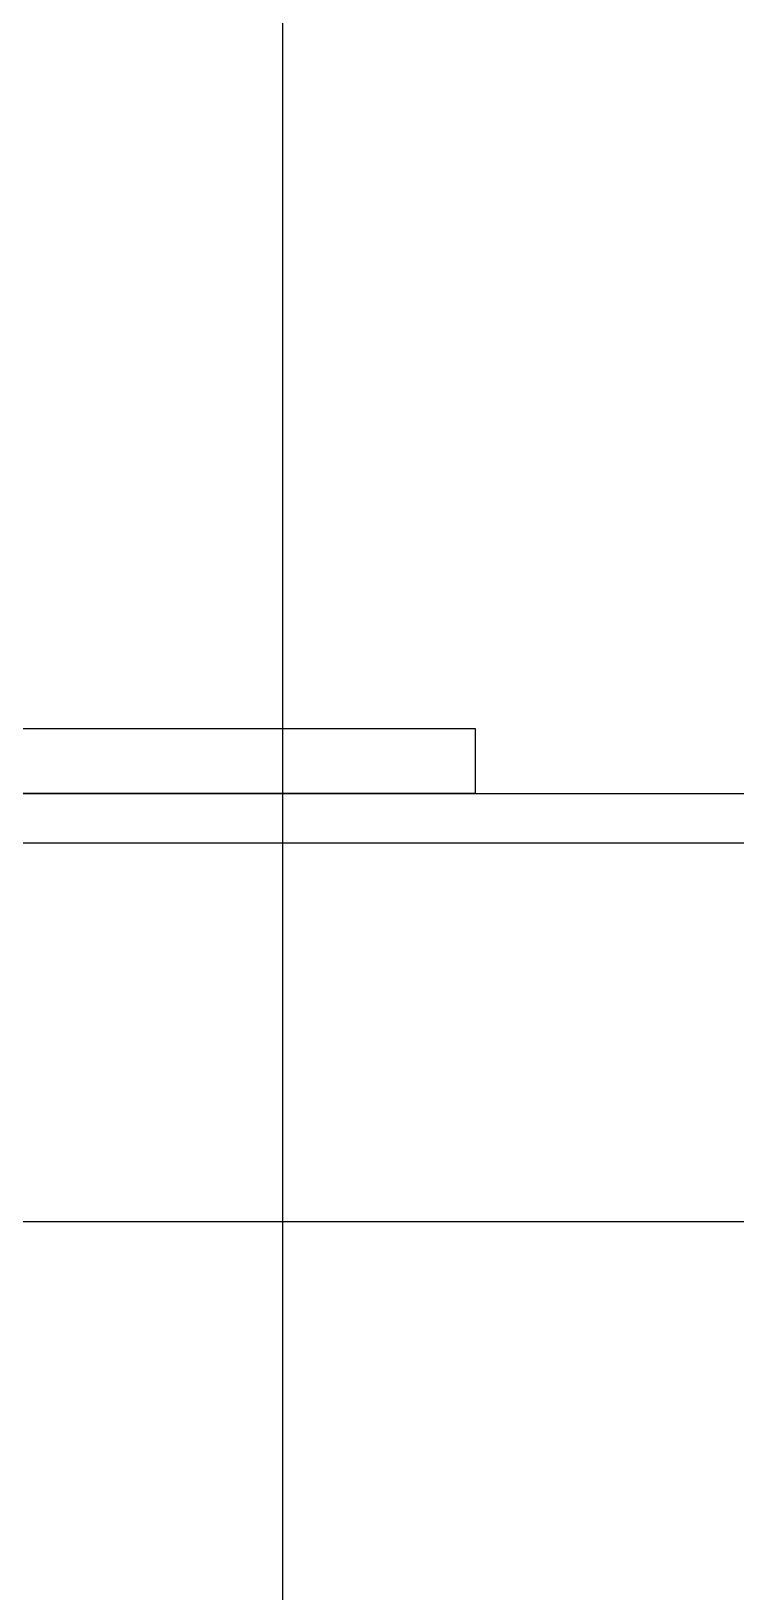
# Model space of a CAD drawing. Header units: metres. Extents: x 0 to 63075, y 0 to 44550.
# Drawn here: x 14007.8 to 14076.6, y 25597.9 to 25750.3 of the extents above; entities that cross this region are included whole.
import ezdxf

# ---------------------------------------------------------------- set-up
doc = ezdxf.new("R2010")
doc.units = ezdxf.units.M
doc.header["$LTSCALE"] = 75
for name, color, linetype in [('SDM', 7, 'Continuous'), ('SL1', 8, 'Continuous'), ('SL4', 4, 'Continuous')]:
    doc.layers.add(name, color=color, linetype=linetype)

# ---------------------------------------------------------------- blocks, each defined once
blk = doc.blocks.new('A$Ca548c4ee')
at = {"layer": 'SL1'}
for p, q in [((5742.12, 3013.82), (5791.62, 3013.82)), ((5791.62, 3013.82), (5791.62, 3007.47)), ((848.23, 3007.46), (7636.01, 3007.47)), ((5791.62, 3007.47), (5728.12, 3007.47)), ((847.23, 3002.66), (7637.02, 3002.67)), ((5662.62, 2965.67), (6374.85, 2965.67))]:
    blk.add_line(p, q, dxfattribs=at)
blk = doc.blocks.new('A$Ca53c419a')
at = {"layer": 'SL4'}
blk.add_line((1009.76, 420.77), (2334.74, 420.77), dxfattribs=at)

msp = doc.modelspace()

# ---------------------------------------------------------------- block references
at = {"layer": 'SDM'}
msp.add_blockref('A$Ca548c4ee', (8259.51, 22668.36), dxfattribs=at)
at = {"layer": 'SDM', "rotation": 90}
msp.add_blockref('A$Ca53c419a', (14453.13, 24429.77), dxfattribs=at)

doc.saveas('drawing.dxf')
